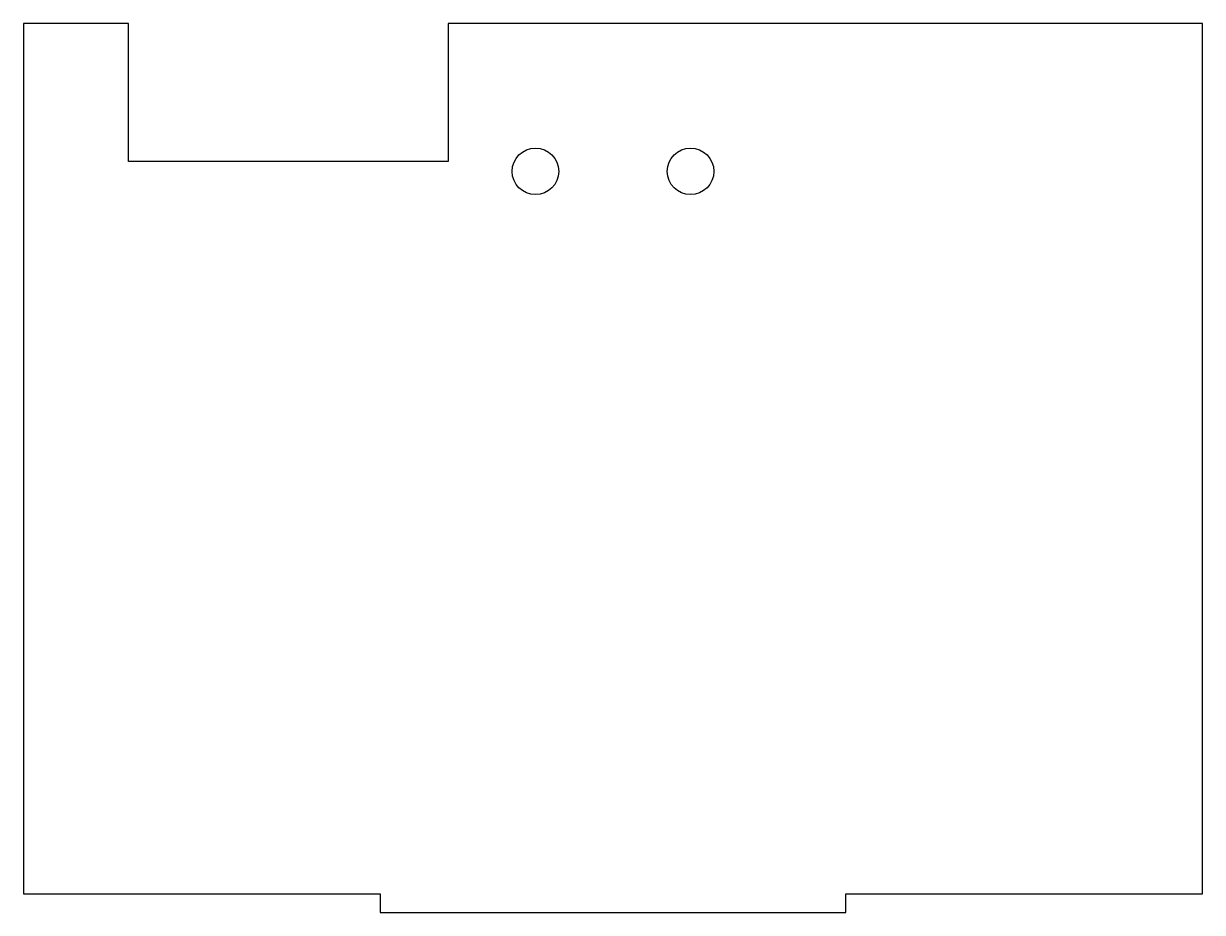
# Model space of a CAD drawing. Header units: millimetres. Extents: x -190 to 190, y -321 to -34.
import ezdxf

# ---------------------------------------------------------------- set-up
doc = ezdxf.new("R2010")
doc.units = ezdxf.units.MM
doc.layers.get('0').update_dxf_attribs({"linetype": 'CONTINUOUS'})

msp = doc.modelspace()

# ---------------------------------------------------------------- linework, layer by layer
msp.add_lwpolyline([(-156.17, -78.87), (-156.17, -34.34), (-190, -34.34), (-190, -315), (-75, -315), (-75, -321), (75, -321), (75, -315), (190, -315), (190, -34.34), (-53.16, -34.34), (-53.16, -78.87)], close=True)
for centre in [(-25, -82), (25, -82)]:
    msp.add_circle(centre, 7.5)

doc.saveas('drawing.dxf')
